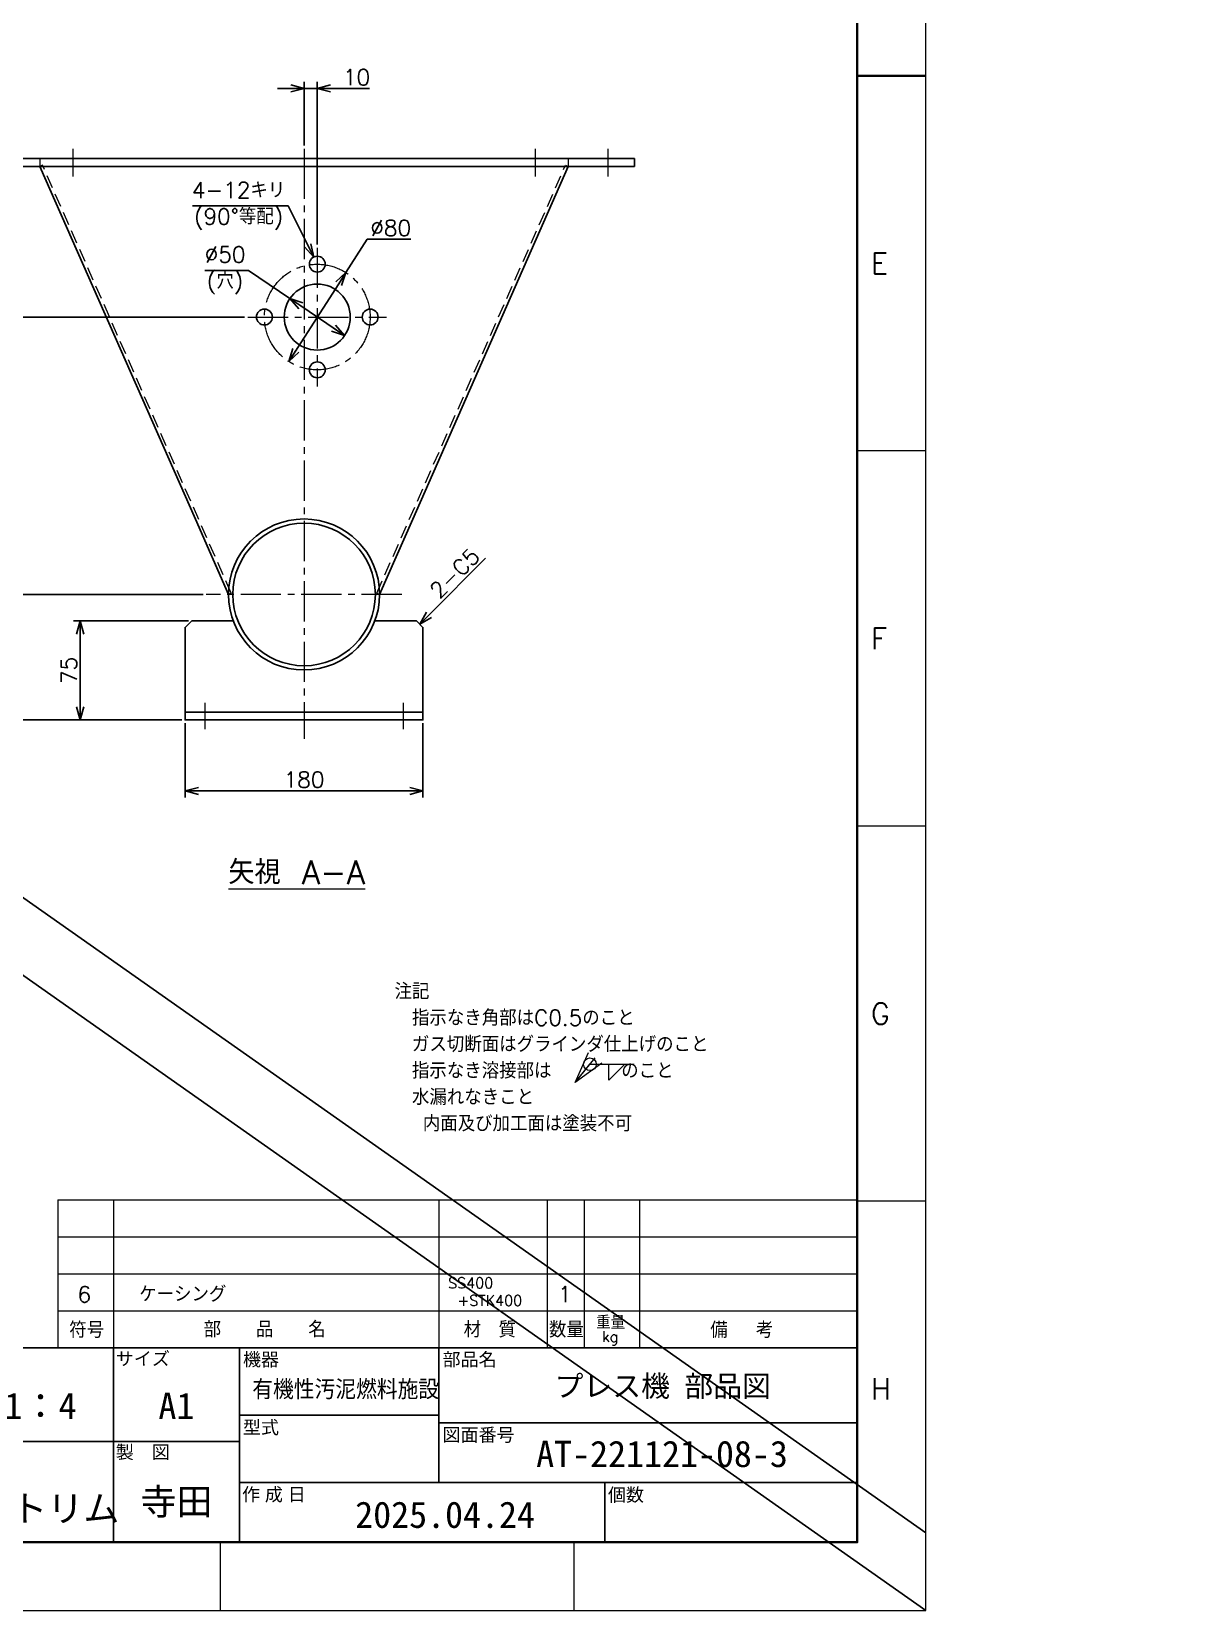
# Model space of a CAD drawing. Header units: millimetres. Extents: x 0 to 7035, y -19 to 2390.
# Drawn here: x 2636 to 3518, y 0 to 1195 of the extents above; entities that cross this region are included whole.
import ezdxf
from ezdxf import colors
from ezdxf.entities.mleader import LeaderData, LeaderLine
from ezdxf.enums import TextEntityAlignment as Align
from ezdxf.math import Vec2, Vec3

# ---------------------------------------------------------------- set-up
doc = ezdxf.new("R2010")
doc.units = ezdxf.units.MM
doc.header["$LTSCALE"] = 1.6
doc.header["$PDMODE"] = 99
doc.header["$PDSIZE"] = 1
doc.linetypes.add('CENTER2', pattern=[28.575000000000003, 19.05, -3.175, 3.175, -3.175])
doc.linetypes.add('HIDDEN', pattern=[9.524999999999999, 6.35, -3.175])
for name, color, linetype, lineweight in [('01_NORMAL', 7, 'Continuous', 25), ('04_HIDDEN', 2, 'HIDDEN', 13), ('05_CENTER', 4, 'CENTER2', 13), ('07_TEXT', 3, 'Continuous', 13), ('07_寸法線', 3, 'Continuous', 9), ('08_DIM', 3, 'Continuous', 13), ('90_FRAME', 5, 'Continuous', 35)]:
    doc.layers.add(name, color=color, linetype=linetype, lineweight=lineweight)
doc.layers.add('91_BLANK', color=5, linetype='Continuous', lineweight=0, plot=False)
doc.styles.add('KSS_TXT', font='txt.shx', dxfattribs={"bigfont": 'extfont2.shx'})
doc.styles.add('MS_G', font='MS Gothic.ttf')
doc.styles.get("Standard").update_dxf_attribs({"font": 'txt.shx', "bigfont": 'extfont2.shx'})
doc.styles.add('表題用', font='MS PGothic.ttf')
doc.dimstyles.new('KSS_DIM', dxfattribs={"dimscale": 4, "dimtxt": 3, "dimasz": 2.5, "dimexe": 1.25, "dimexo": 0.625, "dimtad": 1, "dimdsep": 46, "dimtxsty": 'KSS_TXT', "dimblk": 'OPEN30', "dimcen": 0, "dimazin": 2, "dimtfac": 0.75, "dimtmove": 0, "dimatfit": 3, "dimldrblk": 'OPEN30', "dimfxl": 1.25, "dimtolj": 1, "dimarcsym": 0})
doc.dimstyles.new('KSS_DIM$3', dxfattribs={"dimscale": 4, "dimtxt": 3, "dimasz": 2.5, "dimexe": 1.25, "dimexo": 0.625, "dimtad": 1, "dimtih": 1, "dimtoh": 1, "dimdsep": 46, "dimtxsty": 'KSS_TXT', "dimblk": 'OPEN30', "dimcen": 0, "dimazin": 2, "dimtfac": 0.75, "dimtofl": 0, "dimtmove": 0, "dimatfit": 3, "dimldrblk": 'OPEN30', "dimfxl": 1.25, "dimtolj": 1, "dimarcsym": 0})

# ---------------------------------------------------------------- blocks, each defined once
blk = doc.blocks.new('Weld-line')
blk.add_line((0, 0), (1, 0))
blk = doc.blocks.new('Weld10-s5')
blk.add_circle((0, 0), 2)
blk = doc.blocks.new('Weld10-a1')
for p, q in [((5, 0), (0, 5)), ((0, 5), (0, 0)), ((0, 0), (5, 0))]:
    blk.add_line(p, q)
at = {"width": 0.9}
blk.add_attdef('S', text='', height=2.8, dxfattribs=at).set_placement((-2, 1), align=Align.RIGHT)
blk.add_attdef('L', (8, 1), '', height=2.8, dxfattribs=at)
blk = doc.blocks.new('_Open30')
at = {"color": 0, "linetype": 'ByBlock', "lineweight": -2}
for p, q in [((-1, 0.26794919), (0, 0)), ((0, 0), (-1, -0.26794919)), ((0, 0), (-1, 0))]:
    blk.add_line(p, q, dxfattribs=at)
blk = doc.blocks.new('*D144')
at = {"layer": '08_DIM', "color": 0, "lineweight": -2, "transparency": 16777216}
for p, q in [((2765.87946552314, 769.1128977597946), (2551.531697394751, 769.1128977597946)), ((2556.531697394751, 759.1128977597946), (2556.531697394751, 684.1128977600207)), ((2749.842728051528, 674.1128977600207), (2551.531697394751, 674.1128977600207))]:
    blk.add_line(p, q, dxfattribs=at)
at = {"layer": 'Defpoints', "color": 0, "transparency": 16777216}
for p in [(2768.37946552314, 769.1128977597946), (2556.531697394751, 674.1128977600207), (2752.342728051528, 674.1128977600207)]:
    blk.add_point(p, dxfattribs=at)
at = {"layer": '08_DIM', "color": 0, "lineweight": -2, "transparency": 16777216, "xscale": 10, "yscale": 10, "zscale": 10}
for p, rotation in [((2556.531697394751, 769.1128977597946), 90), ((2556.531697394751, 674.1128977600207), 270)]:
    blk.add_blockref('_Open30', p, dxfattribs=dict(at, rotation=rotation))
at = {"layer": '08_DIM', "color": 0, "transparency": 16777216, "insert": (2548.023364061418, 721.6128977599076), "char_height": 12, "attachment_point": 5, "rotation": 90, "style": 'KSS_TXT'}
blk.add_mtext('\\A1;95', dxfattribs=at)
blk = doc.blocks.new('*D145')
at = {"layer": '08_DIM', "color": 0, "lineweight": -2, "transparency": 16777216}
for p, q in [((2797.342728054974, 979.1128977576518), (2604.666882027057, 979.1128977576518)), ((2609.666882027057, 779.1128977597946), (2609.666882027057, 969.1128977576518)), ((2765.87946552314, 769.1128977597946), (2604.666882027057, 769.1128977597946))]:
    blk.add_line(p, q, dxfattribs=at)
at = {"layer": 'Defpoints', "color": 0, "transparency": 16777216}
for p in [(2609.666882027057, 979.1128977576518), (2799.842728054974, 979.1128977576518), (2768.37946552314, 769.1128977597946)]:
    blk.add_point(p, dxfattribs=at)
at = {"layer": '08_DIM', "color": 0, "lineweight": -2, "transparency": 16777216, "xscale": 10, "yscale": 10, "zscale": 10}
for p, rotation in [((2609.666882027057, 979.1128977576518), 90), ((2609.666882027057, 769.1128977597946), 270)]:
    blk.add_blockref('_Open30', p, dxfattribs=dict(at, rotation=rotation))
at = {"layer": '08_DIM', "color": 0, "transparency": 16777216, "insert": (2601.166882027057, 874.1128977587232), "char_height": 12, "attachment_point": 5, "rotation": 90, "style": 'KSS_TXT'}
blk.add_mtext('\\A1;210', dxfattribs=at)
blk = doc.blocks.new('*D147')
at = {"layer": '08_DIM', "color": 0, "lineweight": -2, "transparency": 16777216}
for p, q in [((2589.842728053427, 1099.112897759658), (2551.53169739462, 1099.112897759658)), ((2556.53169739462, 779.1128977597946), (2556.53169739462, 1089.112897759658)), ((2765.87946552314, 769.1128977597946), (2551.53169739462, 769.1128977597946))]:
    blk.add_line(p, q, dxfattribs=at)
at = {"layer": 'Defpoints', "color": 0, "transparency": 16777216}
for p in [(2556.53169739462, 1099.112897759658), (2592.342728053427, 1099.112897759658), (2768.37946552314, 769.1128977597946)]:
    blk.add_point(p, dxfattribs=at)
at = {"layer": '08_DIM', "color": 0, "lineweight": -2, "transparency": 16777216, "xscale": 10, "yscale": 10, "zscale": 10}
for p, rotation in [((2556.53169739462, 1099.112897759658), 90), ((2556.53169739462, 769.1128977597946), 270)]:
    blk.add_blockref('_Open30', p, dxfattribs=dict(at, rotation=rotation))
at = {"layer": '08_DIM', "color": 0, "transparency": 16777216, "insert": (2548.03169739462, 934.1128977597264), "char_height": 12, "attachment_point": 5, "rotation": 90, "style": 'KSS_TXT'}
blk.add_mtext('\\A1;330', dxfattribs=at)
blk = doc.blocks.new('*D172')
at = {"layer": '08_DIM', "color": 0, "lineweight": -2, "transparency": 16777216}
blk.add_line((2936.913795864927, 753.6839655719201), (2979.736426643234, 796.5065963502265), dxfattribs=at)
at = {"layer": 'Defpoints', "color": 0, "transparency": 16777216}
for p in [(2994.981892955264, 811.7520626622573), (2994.981892955264, 811.7520626622573), (2929.842728053062, 746.6128977600546)]:
    blk.add_point(p, dxfattribs=at)
at = {"layer": '08_DIM', "color": 0, "lineweight": -2, "transparency": 16777216, "xscale": 10, "yscale": 10, "zscale": 10, "rotation": 225.0000000000001}
blk.add_blockref('_Open30', (2929.842728053062, 746.6128977600546), dxfattribs=at)
at = {"layer": '08_DIM', "color": 0, "transparency": 16777216, "insert": (2956.396010307567, 785.1987804077515), "char_height": 12, "attachment_point": 5, "rotation": 45.00000000000011, "style": 'KSS_TXT'}
blk.add_mtext('\\A1;2-C5', dxfattribs=at)
blk = doc.blocks.new('*D191')
at = {"layer": '08_DIM', "color": 0, "lineweight": -2, "transparency": 16777216}
for p, q in [((2752.342728056383, 671.6128977600547), (2752.342728056383, 615.362402330944)), ((2932.342728053062, 671.6128977600547), (2932.342728053062, 615.362402330944)), ((2762.342728056383, 620.362402330944), (2922.342728053062, 620.362402330944))]:
    blk.add_line(p, q, dxfattribs=at)
at = {"layer": 'Defpoints', "color": 0, "transparency": 16777216}
for p in [(2752.342728056383, 674.1128977600547), (2932.342728053062, 674.1128977600547), (2932.342728053062, 620.362402330944)]:
    blk.add_point(p, dxfattribs=at)
at = {"layer": '08_DIM', "color": 0, "lineweight": -2, "transparency": 16777216, "xscale": 10, "yscale": 10, "zscale": 10, "rotation": 180}
blk.add_blockref('_Open30', (2752.342728056383, 620.362402330944), dxfattribs=at)
at = {"layer": '08_DIM', "color": 0, "lineweight": -2, "transparency": 16777216, "xscale": 10, "yscale": 10, "zscale": 10}
blk.add_blockref('_Open30', (2932.342728053062, 620.362402330944), dxfattribs=at)
at = {"layer": '08_DIM', "color": 0, "transparency": 16777216, "insert": (2842.342728054723, 628.862402330944), "char_height": 12, "attachment_point": 5, "style": 'KSS_TXT'}
blk.add_mtext('\\A1;180', dxfattribs=at)
blk = doc.blocks.new('*D192')
at = {"layer": '08_DIM', "color": 0, "lineweight": -2, "transparency": 16777216}
for p, q in [((2754.842728056383, 749.1128977600547), (2667.925196669907, 749.1128977600547)), ((2672.925196669907, 739.1128977600547), (2672.925196669907, 684.1128977600547)), ((2749.842728056383, 674.1128977600547), (2667.925196669907, 674.1128977600547))]:
    blk.add_line(p, q, dxfattribs=at)
at = {"layer": 'Defpoints', "color": 0, "transparency": 16777216}
for p in [(2757.342728056383, 749.1128977600547), (2672.925196669907, 674.1128977600547), (2752.342728056383, 674.1128977600547)]:
    blk.add_point(p, dxfattribs=at)
at = {"layer": '08_DIM', "color": 0, "lineweight": -2, "transparency": 16777216, "xscale": 10, "yscale": 10, "zscale": 10}
for p, rotation in [((2672.925196669907, 749.1128977600547), 90), ((2672.925196669907, 674.1128977600547), 270)]:
    blk.add_blockref('_Open30', p, dxfattribs=dict(at, rotation=rotation))
at = {"layer": '08_DIM', "color": 0, "transparency": 16777216, "insert": (2664.416863336573, 711.6128977600547), "char_height": 12, "attachment_point": 5, "rotation": 90, "style": 'KSS_TXT'}
blk.add_mtext('\\A1;75', dxfattribs=at)
blk = doc.blocks.new('*D197')
at = {"layer": '08_DIM', "color": 0, "lineweight": -2, "transparency": 16777216}
for p, q in [((2890.163126856864, 1038.071538283917), (2873.940056004983, 1012.781212617633)), ((2923.163126856864, 1038.071538283917), (2890.163126856864, 1038.071538283917)), ((2830.745400102851, 945.444582901731), (2868.540724017216, 1004.364133903145))]:
    blk.add_line(p, q, dxfattribs=at)
at = {"layer": 'Defpoints', "color": 0, "transparency": 16777216}
for p in [(2873.940056004983, 1012.781212617633), (2830.745400102851, 945.444582901731)]:
    blk.add_point(p, dxfattribs=at)
at = {"layer": '08_DIM', "color": 0, "lineweight": -2, "transparency": 16777216, "xscale": 10, "yscale": 10, "zscale": 10}
for p, rotation in [((2873.940056004983, 1012.781212617633), 57.32090848629076), ((2830.745400102851, 945.444582901731), 237.3209084862907)]:
    blk.add_blockref('_Open30', p, dxfattribs=dict(at, rotation=rotation))
at = {"layer": '08_DIM', "color": 0, "transparency": 16777216, "insert": (2907.913126856864, 1046.571538283917), "char_height": 12, "attachment_point": 5, "style": 'KSS_TXT'}
blk.add_mtext('\\A1;%%C80', dxfattribs=at)
blk = doc.blocks.new('*D198')
at = {"layer": '08_DIM', "color": 0, "lineweight": -2, "transparency": 16777216}
for p, q in [((2767.310334877315, 1014.446507873329), (2800.393668210648, 1014.446507873329)), ((2800.393668210648, 1014.446507873329), (2831.671092006334, 993.172892891839)), ((2873.014364101499, 965.0529026275246), (2839.939746425367, 987.548894838976))]:
    blk.add_line(p, q, dxfattribs=at)
at = {"layer": 'Defpoints', "color": 0, "transparency": 16777216}
for p in [(2831.671092006334, 993.172892891839), (2873.014364101499, 965.0529026275246)]:
    blk.add_point(p, dxfattribs=at)
at = {"layer": '08_DIM', "color": 0, "lineweight": -2, "transparency": 16777216, "xscale": 10, "yscale": 10, "zscale": 10}
for p, rotation in [((2831.671092006334, 993.172892891839), 145.7780767254785), ((2873.014364101499, 965.0529026275246), 325.7780767254785)]:
    blk.add_blockref('_Open30', p, dxfattribs=dict(at, rotation=rotation))
at = {"layer": '08_DIM', "color": 0, "transparency": 16777216, "insert": (2782.602001543981, 1014.446507873329), "char_height": 12, "attachment_point": 5, "style": 'KSS_TXT'}
blk.add_mtext('\\A1;%%C50\\P(穴)', dxfattribs=at)
blk = doc.blocks.new('*D199')
at = {"layer": '08_DIM', "color": 0, "lineweight": -2, "transparency": 16777216}
for p, q in [((2757.920326525278, 1063.230548026334), (2830.225882080833, 1063.230548026334)), ((2830.225882080833, 1063.230548026334), (2845.172265817667, 1033.416200571216))]:
    blk.add_line(p, q, dxfattribs=at)
at = {"layer": 'Defpoints', "color": 0, "transparency": 16777216}
for p in [(2849.653804715323, 1024.476636314006), (2855.03165139251, 1013.749159205354)]:
    blk.add_point(p, dxfattribs=at)
at = {"layer": '08_DIM', "color": 0, "lineweight": -2, "transparency": 16777216, "xscale": 10, "yscale": 10, "zscale": 10, "rotation": 296.625300988645}
blk.add_blockref('_Open30', (2849.653804715323, 1024.476636314006), dxfattribs=at)
at = {"layer": '08_DIM', "color": 0, "transparency": 16777216, "insert": (2792.823104303056, 1063.230548026334), "char_height": 12, "attachment_point": 5, "style": 'KSS_TXT'}
blk.add_mtext('\\A1;4-12キリ\\P(90°等配)', dxfattribs=at)
blk = doc.blocks.new('*D200')
at = {"layer": '08_DIM', "color": 0, "lineweight": -2, "transparency": 16777216}
for p, q in [((2832.342728052705, 1152.176042326175), (2822.342728052705, 1152.176042326175)), ((2842.342728052705, 1109.080417499203), (2842.342728052705, 1157.176042326175)), ((2842.342728052705, 1152.176042326175), (2852.342728053964, 1152.176042326175)), ((2852.342728053964, 1034.11289775968), (2852.342728053964, 1157.176042326175)), ((2862.342728053964, 1152.176042326175), (2891.842728053964, 1152.176042326175))]:
    blk.add_line(p, q, dxfattribs=at)
at = {"layer": 'Defpoints', "color": 0, "transparency": 16777216}
for p in [(2852.342728053964, 1152.176042326175), (2842.342728052705, 1106.580417499203), (2852.342728053964, 1031.61289775968)]:
    blk.add_point(p, dxfattribs=at)
at = {"layer": '08_DIM', "color": 0, "lineweight": -2, "transparency": 16777216, "xscale": 10, "yscale": 10, "zscale": 10}
blk.add_blockref('_Open30', (2842.342728052705, 1152.176042326175), dxfattribs=at)
at = {"layer": '08_DIM', "color": 0, "lineweight": -2, "transparency": 16777216, "xscale": 10, "yscale": 10, "zscale": 10, "rotation": 180}
blk.add_blockref('_Open30', (2852.342728053964, 1152.176042326175), dxfattribs=at)
at = {"layer": '08_DIM', "color": 0, "transparency": 16777216, "insert": (2882.092728053964, 1160.676042326175), "char_height": 12, "attachment_point": 5, "style": 'KSS_TXT'}
blk.add_mtext('\\A1;10', dxfattribs=at)
blk = doc.blocks.new('AM_BALLOON1')
at = {"transparency": 16777216}
blk.add_circle((0, 0), 5, dxfattribs=at)
blk.add_attdef('B_NUMBER', text='', height=3, dxfattribs=at).set_placement((0, 0), align=Align.MIDDLE_CENTER)
blk = doc.blocks.new('_OPEN')
at = {"color": 0, "linetype": 'ByBlock'}
for p, q in [((-1, 0.1666666666666666), (0, 0)), ((0, 0), (-1, -0.1666666666666666)), ((0, 0), (-1, 0))]:
    blk.add_line(p, q, dxfattribs=at)
blk = doc.blocks.new('Jis_w20130906110600')
blk.add_blockref('Weld10-s5', (0, 0))
at = {"xscale": -1, "rotation": 180}
blk.add_blockref('Weld10-a1', (6, 0), dxfattribs=at)
at = {"layer": '08_DIM', "xscale": 14, "yscale": 14, "zscale": 14}
blk.add_blockref('Weld-line', (0, 0), dxfattribs=at)
at = {"style": 'KSS_TXT', "flags": 1}
blk.add_attdef('JISINFO', (0, 0), '', height=3, dxfattribs=at)
at = {"layer": '08_DIM'}
blk.add_leader([(-4.630805428080293, -5.765361229938435), (0, 0)], dimstyle='KSS_DIM', dxfattribs=at)

msp = doc.modelspace()

# ---------------------------------------------------------------- linework, layer by layer
at = {"color": 0}
for p, q in [((2760.107035484458, 826.0100933641243), (2642.342728053427, 1093.112897759653)), ((2924.578420623612, 826.0100933641243), (3042.342728054643, 1093.112897759653)), ((2785.192728052171, 769.1128977604003), (2760.107035484458, 826.0100933641243)), ((2899.492728055899, 769.1128977604003), (2924.578420623612, 826.0100933641243)), ((2932.342728053062, 680.1128977600547), (2752.342728056383, 680.1128977600547))]:
    msp.add_line(p, q, dxfattribs=at)
msp.add_lwpolyline([(3092.342728052123, 1093.112897759664), (2592.342728053427, 1093.112897759658), (2592.342728053427, 1099.112897759658), (3092.342728052123, 1099.112897759664)], close=True)
msp.add_lwpolyline([(2895.878907407689, 749.1128977600547), (2927.342728053062, 749.1128977600547), (2932.342728053062, 744.1128977600547), (2932.342728053062, 674.1128977600547), (2752.342728056383, 674.1128977600547), (2752.342728056383, 744.1128977600547), (2757.342728056383, 749.1128977600547), (2788.806548696652, 749.1128977600547)], dxfattribs=at)
for centre, radius in [((2852.342728053917, 1019.11289775968), 6), ((2852.342728053917, 979.1128977596818), 25), ((2812.342728053917, 979.11289775968), 6), ((2892.342728053917, 979.11289775968), 6), ((2852.342728053931, 939.1128977596818), 6), ((2842.342728052171, 769.1128977603985), 57.15), ((2842.342728052171, 769.1128977603985), 53.95)]:
    msp.add_circle(centre, radius, dxfattribs=at)
at = {"layer": '01_NORMAL'}
for p, q in [((-8.093381893559126e-07, 2390.448216073811), (3312.803439188015, 58.76901606311026)), ((-8.093381893559126e-07, 2331.679199898026), (3312.803439188015, -1.126752522395691e-07))]:
    msp.add_line(p, q, dxfattribs=at)
at = {"layer": '04_HIDDEN'}
for p, q in [((2642.342728053427, 1099.112897759658), (2642.342728053427, 1093.112897759658)), ((2644.447257648985, 1094.040774465589), (2642.342728053424, 1093.112897759653)), ((2787.297257647728, 770.0407744663371), (2644.447257648985, 1094.040774465589)), ((2897.388198460342, 770.0407744663371), (3040.238198459085, 1094.040774465589)), ((3040.238198459085, 1094.040774465589), (3042.342728054646, 1093.112897759653)), ((3042.342728052123, 1099.112897759664), (3042.342728052123, 1093.112897759664)), ((2787.297257647903, 770.0407744659442), (2785.192728052171, 769.112897759931)), ((2897.388198460167, 770.0407744659442), (2899.492728055899, 769.112897759931))]:
    msp.add_line(p, q, dxfattribs=at)
at = {"layer": '05_CENTER'}
for p, q in [((2667.342728052658, 1106.580417499203), (2667.342728052658, 1085.459154790982)), ((2667.342728053888, 1106.580417499221), (2667.342728053888, 1085.459154791)), ((2842.342728052705, 1106.580417499203), (2842.342728052705, 1085.459154790982)), ((3017.342728052705, 1106.580417499197), (3017.342728052705, 1085.459154790979)), ((3017.342728053935, 1106.580417499215), (3017.342728053935, 1085.459154790997)), ((3072.342728053491, 1106.580417496692), (3072.342728053491, 1085.459154788476)), ((2842.342728052192, 1099.112897759658), (2842.342728054619, 659.917554868387)), ((2852.342728053964, 1031.61289775968), (2852.342728053964, 926.61289775968)), ((2799.842728054974, 979.1128977576518), (2904.842728054974, 979.1128977576518)), ((2916.305990584888, 769.1128977597946), (2768.37946552314, 769.1128977597946)), ((2767.342728056383, 687.0017100567438), (2767.342728056383, 667.2159288394269)), ((2917.342728053062, 687.0017100567438), (2917.342728053062, 667.2159288394269))]:
    msp.add_line(p, q, dxfattribs=at)
msp.add_circle((2852.342728053917, 979.1128977596818), 40, dxfattribs=at)
at = {"layer": '90_FRAME'}
msp.add_line((3312.803439193518, 1161.723697891917), (3260.955724908015, 1161.723697891917), dxfattribs=at)
at = {"layer": '90_FRAME', "color": 4, "lineweight": 13}
for p, q in [((3312.803439193518, 877.7348223930649), (3260.955724908015, 877.7348223930649)), ((3312.803439193518, 593.7459468942131), (3260.955724908015, 593.7459468942131)), ((2656.069992768332, 310.7016214586315), (3260.955701801782, 310.7016214586315)), ((2656.070015874565, 310.7016214586315), (2656.070015874565, 198.7016244671281)), ((2698.070010624573, 310.7016214586315), (2698.070010624573, 198.7016244671281)), ((2944.431898635686, 310.7016214586315), (2944.431898635686, 198.7016244671281)), ((3026.208353593613, 310.7016214586315), (3026.208353593628, 198.7016244671281)), ((3054.208350093614, 310.7016214586315), (3054.20835009363, 198.7016244671281)), ((3096.208344843624, 310.7016214586315), (3096.208344843623, 198.7016244671281)), ((3312.803439193518, 309.7570713953615), (3260.955724908015, 309.7570713953615)), ((2656.069992768332, 282.7016199634972), (3260.955701801782, 282.7016199634972)), ((2656.069992768332, 254.7016214586315), (3260.955701801782, 254.7016214586315)), ((2656.069992768332, 226.7016214586315), (3260.955701801782, 226.7016214586315)), ((2779.104147765468, -1.126752522395691e-07), (2779.104147765468, 51.61591018200809)), ((3046.837767764388, -1.126752522395691e-07), (3046.837767764388, 51.61591018200809))]:
    msp.add_line(p, q, dxfattribs=at)
at = {"layer": '90_FRAME', "color": 7, "lineweight": 25}
msp.add_line((2656.070015874565, 198.7016244671281), (3260.955724908015, 198.7016244671281), dxfattribs=at)
at = {"layer": '90_FRAME', "color": 0, "lineweight": 25}
for p, q in [((2698.070010624573, 51.61591018200807), (2698.070010624573, 198.7016244671281)), ((2793.384296338414, 51.61591018200807), (2793.384296338414, 198.7016244671281)), ((2944.431898635686, 198.7016244671281), (2944.431898635686, 96.8730530389671)), ((2793.384296338414, 147.7873387530485), (2944.431898635686, 147.7873387530485)), ((2944.431898635686, 142.1301958959261), (3260.955724908015, 142.1301958959261)), ((2793.384296338414, 127.9873387531256), (2468.955724911213, 127.9873387531256)), ((2793.384296338414, 96.8730530389671), (3260.955724908015, 96.8730530389671)), ((3069.927153480171, 96.8730530389671), (3069.927153480171, 51.61591018200807))]:
    msp.add_line(p, q, dxfattribs=at)
at = {"layer": '90_FRAME'}
msp.add_lwpolyline([(155.3836106315844, 51.61591018200809), (3260.955724908015, 51.61591018200807), (3260.955724908015, 2271.831485601825), (155.3836106315844, 2271.831485601825)], close=True, dxfattribs=at)
at = {"layer": '90_FRAME', "color": 0, "lineweight": 25}
msp.add_lwpolyline([(2468.955724911213, 51.61591018200807), (3260.955724908015, 51.61591018200807), (3260.955724908015, 198.7016244671281), (2468.955724911213, 198.7016244671281)], close=True, dxfattribs=at)
at = {"layer": '91_BLANK'}
msp.add_lwpolyline([(-8.093381893559126e-07, -1.126752522395691e-07), (3312.803439188015, -1.126752522395691e-07), (3312.803439188015, 2331.679199898026), (-8.093381893559126e-07, 2331.679199898026)], close=True, dxfattribs=at)

# ---------------------------------------------------------------- block references
at = {"layer": '08_DIM', "xscale": 2.4, "yscale": 2.4, "zscale": 2.4}
msp.add_blockref('Jis_w20130906110600', (3058.677180302206, 413.4242853371582), dxfattribs=at)

# ---------------------------------------------------------------- texts
at = {"layer": '07_TEXT', "ltscale": 2, "insert": (2910.803318348002, 474.6282964532431), "char_height": 12, "attachment_point": 1}
msp.add_mtext_dynamic_manual_height_columns('注記\\P\u3000指示なき角部はC0.5のこと\\P\u3000ガス切断面はグラインダ仕上げのこと\\P\u3000指示なき溶接部は\u3000\u3000\u3000\u3000のこと\\P\u3000水漏れなきこと\\P  内面及び加工面は塗装不可', width=288.7164365960029, gutter_width=15, heights=[120.8000000000001], dxfattribs=at)
at = {"layer": '07_TEXT', "insert": (2951.303231328539, 251.9196945006668), "char_height": 8, "width": 91.67056620541098, "attachment_point": 1, "style": 'KSS_TXT'}
msp.add_mtext('SS400\\P +STK400\\H0.6666666667x;\\P', dxfattribs=at)
at = {"layer": '08_DIM', "style": 'KSS_TXT'}
msp.add_text('%%u矢視 A-A', height=18, dxfattribs=at).set_placement((2785.061351155157, 549.8197680471449))
at = {"layer": '90_FRAME', "color": 0, "lineweight": 13, "style": 'KSS_TXT'}
for s, p in [('E', (3271.262776154246, 1019.729260142491)), ('F', (3271.262776154246, 735.740384643639)), ('G', (3271.262776154246, 451.7515091447873)), ('H', (3271.262776154246, 167.7626336459356))]:
    msp.add_text(s, height=16, dxfattribs=at).set_placement(p, align=Align.MIDDLE_LEFT)
at = {"layer": '90_FRAME', "color": 3, "lineweight": 13}
for s, p in [('6', (2676.039712852492, 239.1911250508532)), ('1', (3039.665221940936, 239.3923220896246))]:
    msp.add_text(s, height=12, dxfattribs=at).set_placement(p, align=Align.MIDDLE_CENTER)
for s, height, p in [('ケーシング', 12, (2717.577544646552, 233.4998177828933)), ('符号', 12, (2664.621994252741, 206.3275106742893)), ('部\u3000\u3000品\u3000\u3000名', 12, (2766.350850651698, 206.7630661754027)), ('材\u3000質', 12, (2963.105646341352, 206.6188954248648)), ('数量', 12, (3027.678922044203, 206.528707713084)), ('重量', 10, (3063.355111471703, 213.0730870623581)), ('備  考', 12, (3149.730082373996, 206.3275106742893)), ('kg', 8, (3067.77497053342, 203.2883888732092))]:
    msp.add_text(s, height=height, dxfattribs=at).set_placement(p)
at = {"layer": '90_FRAME', "color": 0, "style": '表題用'}
for s, p in [('サイズ', (2699.864085308026, 190.5905521223899)), ('機器', (2796.102612217173, 190.0099838312849)), ('部品名', (2947.150214514453, 190.0099838312849)), ('型式', (2796.102612217173, 138.5956981172053)), ('図面番号', (2947.150214514449, 132.9385552600829)), ('製\u3000図', (2699.864146253703, 119.8762664083911)), ('作 成 日', (2795.412463368136, 87.80121205187925)), ('個数', (3072.302040467706, 87.52464831262068))]:
    msp.add_text(s, height=10, dxfattribs=at).set_placement(p, align=Align.MIDDLE_LEFT)
at = {"layer": '90_FRAME', "color": 0, "style": 'MS_G'}
msp.add_text('プレス機 部品図', height=16, dxfattribs=at).set_placement((3113.783494493064, 161.8583705960455), align=Align.CENTER)
at = {"layer": '90_FRAME', "color": 0, "style": 'MS_G', "width": 0.9}
msp.add_text('有機性汚泥燃料施設', height=12.8, dxfattribs=at).set_placement((2803.147463597718, 161.2842602781881))
at = {"layer": '90_FRAME', "color": 0, "style": 'MS_G'}
msp.add_text('A1', height=20, dxfattribs=at).set_placement((2745.727153481491, 154.8587673244469), align=Align.MIDDLE)
for s, p in [('AT-221121-08-3', (3018.011112294846, 108.5143805856874)), ('2025.04.24', (2881.055564052571, 62.47935780311605))]:
    msp.add_text(s, height=20, dxfattribs=at).set_placement(p)
at = {"layer": '90_FRAME', "color": 4, "style": 'MS_G'}
msp.add_text('アクアトリム', height=20, dxfattribs=at).set_placement((2538.936777746122, 67.18053213663848))
at = {"layer": '90_FRAME', "color": 0, "style": 'MS_G'}
for tag, p in [('1：4', (2642.912867767654, 154.8587673244469)), ('寺田', (2745.727153481491, 82.7301958961666))]:
    msp.add_attdef(tag, text='', height=20, dxfattribs=at).set_placement(p, align=Align.MIDDLE)

# ---------------------------------------------------------------- dimensions: what is measured, and where the dimension line sits
at = {"layer": '08_DIM'}
for base, p1, p2, picture, middle in [((2852.342728053964, 1152.176042326175), (2842.342728052705, 1106.580417499203), (2852.342728053964, 1031.61289775968), '*D200', (2882.092728053964, 1160.676042326175)), ((2932.342728053062, 620.362402330944), (2752.342728056383, 674.1128977600547), (2932.342728053062, 674.1128977600547), '*D191', (2842.342728054723, 628.862402330944))]:
    dim = msp.add_linear_dim(base=base, p1=p1, p2=p2, dimstyle='KSS_DIM', dxfattribs=at)
    dim.commit()
    dim.dimension.update_dxf_attribs({"geometry": picture, "text_midpoint": middle})
for base, p1, p2, picture, middle in [((2556.53169739462, 1099.112897759658), (2768.37946552314, 769.1128977597946), (2592.342728053427, 1099.112897759658), '*D147', (2548.03169739462, 934.1128977597264)), ((2609.666882027057, 979.1128977576518), (2768.37946552314, 769.1128977597946), (2799.842728054974, 979.1128977576518), '*D145', (2601.166882027057, 874.1128977587232)), ((2556.531697394751, 674.1128977600207), (2768.37946552314, 769.1128977597946), (2752.342728051528, 674.1128977600207), '*D144', (2548.023364061418, 721.6128977599076)), ((2672.925196669907, 674.1128977600547), (2757.342728056383, 749.1128977600547), (2752.342728056383, 674.1128977600547), '*D192', (2664.416863336573, 711.6128977600547))]:
    dim = msp.add_linear_dim(base=base, p1=p1, p2=p2, angle=90, dimstyle='KSS_DIM', dxfattribs=at)
    dim.commit()
    dim.dimension.update_dxf_attribs({"geometry": picture, "text_midpoint": middle})
dim = msp.add_diameter_dim_2p(p1=(2855.03165139251, 1013.749159205354), p2=(2849.653804715323, 1024.476636314006), text='4-<>', dimstyle='KSS_DIM$3', override={"dimpost": '<>キリ\\X(90°等配)'}, dxfattribs=at)
dim.commit()
dim.dimension.update_dxf_attribs({"geometry": '*D199', "text_midpoint": (2792.823104303056, 1063.230548026334), "dimtype": 163})
for p1, p2, override, picture, middle in [((2830.745400102851, 945.444582901731), (2873.940056004983, 1012.781212617633), {"dimpost": '%%C<>', "dimtix": 1, "dimatfit": 2}, '*D197', (2907.913126856864, 1038.071538283917)), ((2873.014364101499, 965.0529026275246), (2831.671092006334, 993.172892891839), {"dimpost": '%%C<>\\X(穴)', "dimtix": 1, "dimatfit": 2}, '*D198', (2782.602001543981, 1014.446507873329))]:
    dim = msp.add_diameter_dim_2p(p1=p1, p2=p2, dimstyle='KSS_DIM$3', override=override, dxfattribs=at)
    dim.commit()
    dim.dimension.update_dxf_attribs({"geometry": picture, "text_midpoint": middle, "dimtype": 163})
dim = msp.add_aligned_dim(p1=(2929.842728053062, 746.6128977600546), p2=(2994.981892955264, 811.7520626622573), distance=0, text='2-C5', dimstyle='KSS_DIM', override={"dimse1": 1, "dimse2": 1, "dimsd2": 1}, dxfattribs=at)
dim.commit()
dim.dimension.update_dxf_attribs({"geometry": '*D172', "text_midpoint": (2956.396010307567, 785.1987804077515)})

# ---------------------------------------------------------------- leaders
at = {"layer": '07_寸法線'}
ml = msp.add_multileader_block('Standard', dxfattribs=at)
ml.set_content('AM_BALLOON1', color=256, scale=5)
ml.set_attribute('B_NUMBER', '4', width=0)
ml.set_leader_properties(color=256, linetype='ByLayer', lineweight=-1)
ml.set_arrow_properties(name='OPEN')
ml.build(insert=Vec2(0, 0))
ml.multileader.update_dxf_attribs({"leader_type": 0, "has_dogleg": 0, "text_right_attachment_type": 6, "dogleg_length": 0, "arrow_head_size": 10, "scale": 2.5, "block_connection_type": 1})
ctx = ml.context
ctx.base_point, ctx.scale, ctx.char_height, ctx.arrow_head_size, ctx.landing_gap_size, ctx.plane_origin = Vec3(4368.988790882072, 1961.929520062424), 2.5, 20, 10, 10, Vec3(4368.988790882072, 1961.929520062424)
ctx.right_attachment, ctx.attachment_type = 6, 1
notes = []
notes.append((ctx, [(0, (0, 0, 0), (0, 0), (1, 0), 1, [])]))
ctx.block.insert = Vec3(4368.988790882072, 1961.929520062424)
for ctx, leaders in notes:
    for number, flags, end, landing, length, lines in leaders:
        leader = LeaderData()
        leader.index, (leader.has_last_leader_line, leader.has_dogleg_vector, leader.attachment_direction) = number, flags
        leader.last_leader_point, leader.dogleg_vector, leader.dogleg_length = Vec3(end), Vec3(landing), length
        for number, points, colour, breaks in lines:
            line = LeaderLine()
            line.index, line.vertices, line.color, line.breaks = number, Vec3.list(points), colors.encode_raw_color(colour), breaks
            leader.lines.append(line)
        ctx.leaders.append(leader)

doc.saveas('drawing.dxf')
